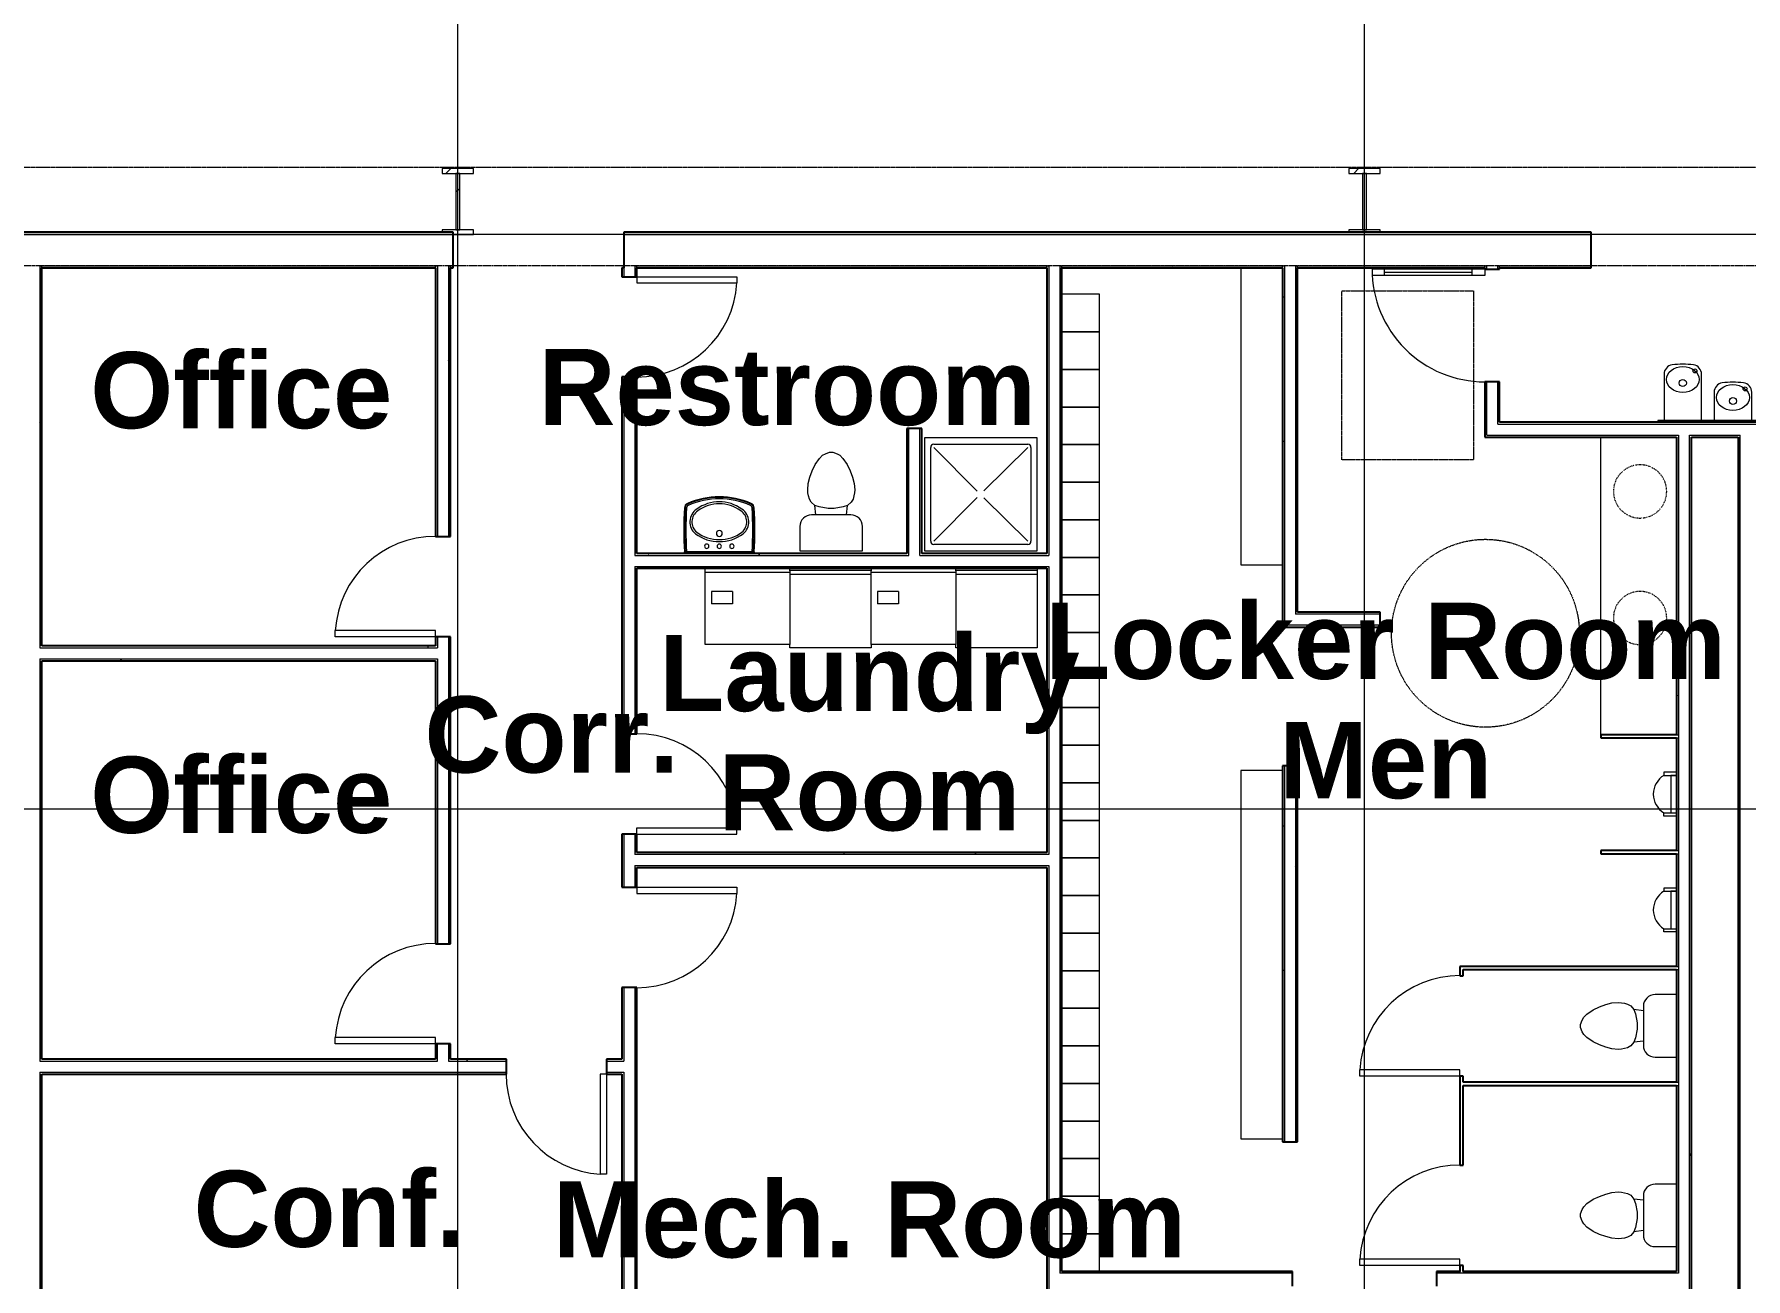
# Model space of a CAD drawing. Header units: inches. Extents: x 21341 to 27231, y -23509 to -20035.
# Drawn here: x 24977 to 25524, y -22693 to -22296 of the extents above; entities that cross this region are included whole.
import ezdxf

# ---------------------------------------------------------------- set-up
doc = ezdxf.new("R2010")
doc.units = ezdxf.units.IN
doc.header["$MEASUREMENT"] = 0
for name, pattern in [('Dash 1_16_', [0.125, 0.0625, -0.0625]), ('Dash dot dot', [0.8125, 0.25, -0.1875, 0, -0.1875, 0, -0.1875]), ('Grid Line 1_2_', [0.875, 0.5, -0.125, 0.125, -0.125])]:
    doc.linetypes.add(name, pattern=pattern)
for name, color, linetype, lineweight in [('A-DOOR', 31, 'Continuous', 9), ('A-DOOR-GLAZ', 31, 'Continuous', 15), ('A-FLOR-CLRS', 90, 'Dash 1_16_', 9), ('A-WALL', 113, 'Continuous', 9), ('A-WALL-PATT', 111, 'Continuous', 25), ('I-FURN', 30, 'Continuous', 9), ('I-WALL', 2, 'Continuous', 9), ('L-SITE-WALL', 31, 'Continuous', 9), ('M-AREA-IDEN', 171, 'Continuous', 9), ('P-SANR-FIXT', 6, 'Continuous', 9), ('Q-CASE', 31, 'Continuous', 9), ('Q-SPCQ', 91, 'Continuous', 9), ('S-BEAM', 12, 'Continuous', 9), ('S-GRID', 1, 'Continuous', 9)]:
    doc.layers.add(name, color=color, linetype=linetype, lineweight=lineweight)
doc.styles.add('Arial_B_1', font='arialbd.ttf', dxfattribs={"height": 24.354149})
pattern_1 = [(0, (0, 0), (61.44, 15.36), [2.534, -43.546, 2.534, -43.546, -245.76]), (0, (0, 0), (61.44, 15.36), [-92.16, 2.534, -89.626, 2.534, -43.546, -107.52]), (0, (0, 0), (61.44, 15.36), [-230.4, 2.534, -28.186, 2.534, -74.266]), (120, (23.04, 7.68), (-44.02215, 45.528601), [2.534, -43.546, 2.534, -43.546, -245.76]), (120, (23.04, 7.68), (-44.02215, 45.528601), [-92.16, 2.534, -89.626, 2.534, -43.546, -107.52]), (120, (23.04, 7.68), (-44.02215, 45.528601), [-230.4, 2.534, -28.186, 2.534, -74.266]), (240, (30.72, 38.4), (-17.41785, -60.888601), [2.534, -43.546, 2.534, -43.546, -245.76]), (240, (30.72, 38.4), (-17.41785, -60.888601), [-92.16, 2.534, -89.626, 2.534, -43.546, -107.52]), (240, (30.72, 38.4), (-17.41785, -60.888601), [-230.4, 2.534, -28.186, 2.534, -74.266])]
pattern_2 = [(225, (25401.89, -22360.053), (19.00703, -19.00703), []), (225, (25401.89, -22388.853), (19.00703, -19.00703), [])]
pattern_3 = [(225, (25112.39, -22360.053), (19.00703, -19.00703), []), (225, (25112.39, -22388.853), (19.00703, -19.00703), [])]

# ---------------------------------------------------------------- blocks, each defined once
blk = doc.blocks.new('Single-Flush - 32_ x 84_-460923-First Floor Plan')
at = {"layer": 'A-DOOR', "lineweight": 13}
for p, q in [((14, -2.37), (14, -34.38)), ((16, -2.37), (14, -2.37)), ((16, -2.37), (16, -34.38)), ((16, -34.38), (14, -34.38))]:
    blk.add_line(p, q, dxfattribs=at)
at = {"layer": 'A-DOOR'}
blk.add_arc((16, -2.37), 32.07, 180, 266.4241, dxfattribs=at)
blk = doc.blocks.new('Single-Flush - 32_ x 84_-489871-First Floor Plan')
at = {"layer": 'A-DOOR', "lineweight": 13}
for p, q in [((14, 2.37), (14, 34.38)), ((16, 34.38), (14, 34.38)), ((16, 2.37), (16, 34.38)), ((16, 2.37), (14, 2.37))]:
    blk.add_line(p, q, dxfattribs=at)
at = {"layer": 'A-DOOR'}
blk.add_arc((16, 2.37), 32.07, 93.5759, 180, dxfattribs=at)
blk = doc.blocks.new('Toilet-Domestic-3D - Toilet-Domestic-3D-489637-First Floor Plan')
at = {"layer": 'P-SANR-FIXT'}
for p, q in [((-3.74, 10), (-2.74, 11)), ((-2.74, 11), (-1.87, 11.5)), ((-1.87, 11.5), (-0.5, 12)), ((-0.5, 12), (0.5, 12)), ((0.5, 12), (1.87, 11.5)), ((1.87, 11.5), (2.74, 11)), ((2.74, 11), (3.74, 10)), ((-6.79, 4), (-6.06, 6)), ((-6.06, 6), (-5.13, 8)), ((-5.13, 8), (-3.74, 10)), ((3.74, 10), (5.13, 8)), ((5.13, 8), (6.06, 6)), ((6.06, 6), (6.79, 4)), ((-7.5, 0), (-7.33, 1.99)), ((-7.33, 1.99), (-6.79, 4)), ((6.79, 4), (7.33, 1.99)), ((7.33, 1.99), (7.5, 0)), ((-7.41, -1), (-7.5, 0)), ((-7.24, -2), (-7.41, -1)), ((-6.97, -3), (-7.24, -2)), ((-6.4, -4), (-6.97, -3)), ((-5.21, -5), (-6.4, -4)), ((-3.84, -5.5), (-5.21, -5)), ((-4.86, -8.02), (-5.21, -5)), ((5.21, -5), (3.84, -5.5)), ((4.86, -8.02), (5.21, -5)), ((6.4, -4), (5.21, -5)), ((6.97, -3), (6.4, -4)), ((7.24, -2), (6.97, -3)), ((7.41, -1), (7.24, -2)), ((7.5, 0), (7.41, -1)), ((6.25, -8.02), (-6.25, -8.02)), ((-1, -6), (-3.84, -5.5)), ((1, -6), (-1, -6)), ((3.84, -5.5), (1, -6)), ((-9.98, -11.75), (-9.98, -19.48)), ((9.98, -19.48), (9.98, -11.75)), ((-9.98, -19.48), (9.98, -19.48))]:
    blk.add_line(p, q, dxfattribs=at)
for centre, start, end in [((-6.25, -11.75), 90, 180), ((6.25, -11.75), 0, 90)]:
    blk.add_arc(centre, 3.73, start, end, dxfattribs=at)
blk = doc.blocks.new('Sink-Bathroom-Kohler-Pinoir-2035-8 - Vitreous_China-0-White-670431-First Floor Plan')
at = {"layer": 'P-SANR-FIXT'}
for p, q in [((25184.77, -22461.43), (25184.77, -22460.93)), ((25185.03, -22460.92), (25185.03, -22461.43)), ((25185.44, -22461.43), (25185.44, -22460.91)), ((25195.89, -22460.91), (25185.44, -22460.91)), ((25185.44, -22461.1), (25195.89, -22461.08)), ((25206.34, -22460.91), (25195.89, -22460.91)), ((25195.89, -22461.08), (25206.34, -22461.1)), ((25206.34, -22460.91), (25206.34, -22461.43)), ((25206.75, -22461.43), (25206.75, -22460.92)), ((25207.01, -22460.93), (25207.01, -22461.43))]:
    blk.add_line(p, q, dxfattribs=at)
for centre, radius, start, end in [((25195.89, -22468.73), 25.41, 66.3302, 113.6742), ((25195.89, -22468.73), 25.15, 66.3302, 113.6726), ((25195.89, -22468.73), 24.74, 66.3302, 113.6698), ((25291.12, -22453.9), 106.58, 176.2183, 183.7835), ((25186.32, -22446.87), 1.54, 113.9605, 180.0345), ((25291.12, -22453.9), 106.33, 176.2135, 183.7881), ((25186.32, -22446.87), 1.29, 113.9877, 180.3965), ((25291.12, -22453.9), 105.91, 176.2045, 183.7955), ((25186.32, -22446.87), 0.875, 114.0553, 181.2927), ((25191.38, -22451.38), 4.9, 123.5514, 230.6366), ((25191.38, -22451.38), 4.26, 123.3558, 230.4225), ((25195.89, -22457.14), 12.2, 53.7683, 126.2317), ((25195.89, -22457.14), 11.57, 53.6931, 126.3069), ((25200.4, -22451.38), 4.26, 309.5775, 56.6442), ((25200.4, -22451.38), 4.9, 309.3634, 56.4486), ((25205.48, -22446.86), 0.862, 358.0783, 66.3302), ((25205.48, -22446.86), 1.28, 359.0965, 66.3302), ((25205.48, -22446.86), 1.53, 359.5057, 66.3302), ((25100.66, -22453.9), 105.91, 356.2045, 3.7955), ((25100.66, -22453.9), 106.33, 356.2119, 3.7854), ((25100.66, -22453.9), 106.58, 356.2165, 3.78), ((25195.89, -22444.85), 12.82, 233.5725, 306.4275), ((25195.89, -22444.85), 12.18, 233.6508, 306.3492), ((25195.89, -22455.05), 0.934, 0, 180), ((25195.89, -22455.05), 0.934, 180, 0), ((25191.89, -22459.11), 0.692, 0, 180), ((25191.89, -22459.11), 0.692, 180, 0), ((25195.89, -22459.12), 0.69, 0, 180), ((25195.89, -22459.12), 0.69, 180, 0), ((25199.89, -22459.12), 0.69, 0, 180), ((25199.89, -22459.12), 0.69, 180, 0)]:
    blk.add_arc(centre, radius, start, end, dxfattribs=at)
blk = doc.blocks.new('Shower Base-3D - 36_ x 36_-670432-First Floor Plan')
at = {"layer": 'P-SANR-FIXT'}
for p, q in [((18, 18), (-18, 18)), ((-18, 18), (-18, -18)), ((18, -18), (18, 18)), ((-16, -15), (-16, 15)), ((-15, 16), (15, 16)), ((-1.12, 1), (-15, 15)), ((0.97, 1.14), (15, 15)), ((16, 15), (16, -15)), ((-1.13, -0.98), (-15, -15)), ((1.01, -1.11), (15, -15)), ((15, -16), (-15, -16)), ((-18, -18), (18, -18))]:
    blk.add_line(p, q, dxfattribs=at)
for centre, start, end in [((-15, 15), 90, 180), ((15, 15), 360, 90), ((-15, -15), 180, 270), ((15, -15), 270, 0)]:
    blk.add_arc(centre, 1, start, end, dxfattribs=at)
blk = doc.blocks.new('Washing Machine - 26_x26_ - Private-670433-First Floor Plan')
at = {"layer": 'P-SANR-FIXT'}
for p, q in [((0.63, 13), (1.31, 13)), ((1.31, 13), (2.59, 13)), ((1.31, 13), (1.31, -13)), ((2.59, 13), (26, 13)), ((2.59, 13), (2.59, -13)), ((26, 13), (26, -13)), ((1.31, -13), (0.63, -13)), ((1.41, -13), (1.31, -13)), ((26, -13), (25, -13))]:
    blk.add_line(p, q, dxfattribs=at)
blk = doc.blocks.new('Dryer - 27_ x 25_ x 35_-670434-First Floor Plan')
at = {"layer": 'Q-SPCQ'}
for p, q in [((1.42, 0.11), (28.42, 0.11)), ((1.42, -23.48), (1.42, 0.11)), ((28.42, 0.11), (28.42, -23.48)), ((19.67, -12.89), (26.42, -12.89)), ((19.67, -16.89), (19.67, -12.89)), ((26.42, -16.89), (26.42, -12.89)), ((19.67, -16.89), (26.42, -16.89)), ((1.42, -22.89), (28.42, -22.89))]:
    blk.add_line(p, q, dxfattribs=at)
blk = doc.blocks.new('Washing Machine - 26_x26_ - Private-V9-First Floor Plan')
at = {"layer": 'P-SANR-FIXT'}
for p, q in [((0.63, 13), (1.31, 13)), ((1.31, 13), (1.41, 13)), ((1.31, 13), (1.31, -13)), ((2.59, 13), (2.59, -13)), ((25, 13), (26, 13)), ((26, 13), (26, -13)), ((1.31, -13), (0.63, -13)), ((1.41, -13), (1.31, -13)), ((26, -13), (25, -13))]:
    blk.add_line(p, q, dxfattribs=at)
blk = doc.blocks.new('Dryer - 27_ x 25_ x 35_-V10-First Floor Plan')
at = {"layer": 'Q-SPCQ'}
for p, q in [((1.42, 0.11), (28.42, 0.11)), ((1.42, -23.48), (1.42, 0.11)), ((28.42, 0.11), (28.42, -24.26)), ((19.67, -12.89), (26.42, -12.89)), ((19.67, -16.89), (19.67, -12.89)), ((26.42, -16.89), (26.42, -12.89)), ((19.67, -16.89), (26.42, -16.89)), ((1.42, -22.89), (28.42, -22.89))]:
    blk.add_line(p, q, dxfattribs=at)
blk = doc.blocks.new('columns and girder2 - one-V32-First Floor Plan')
at = {"layer": 'S-BEAM'}
h = blk.add_hatch(dxfattribs=at)
h.set_pattern_fill('FP_22', color=256, style=0, pattern_type=2)
h.set_pattern_definition(pattern_2)
h.paths.add_polyline_path([(5, -1.25), (-5, -1.25), (-5, -2), (5, -2)], flags=0)
h.paths.add_polyline_path([(-5, -20), (-5, -21.5), (5, -21.5), (5, -20)], flags=0)
h.paths.add_polyline_path([(-5, -1204.75), (-5, -1206.25), (5, -1206.25), (5, -1204.75)], flags=0)
h.paths.add_polyline_path([(5, -1224.25), (-5, -1224.25), (-5, -1225), (5, -1225)], flags=0)
h = blk.add_hatch(dxfattribs=at)
h.set_pattern_fill('FP_22', color=256, style=0, pattern_type=2)
h.set_pattern_definition(pattern_2)
h.paths.add_polyline_path([(-0.63, -2), (-0.63, -20), (0.62, -20), (0.62, -2)], flags=0)
h.paths.add_polyline_path([(0.62, -1206.25), (-0.63, -1206.25), (-0.63, -1224.25), (0.62, -1224.25)], flags=0)
at = {"layer": 'S-BEAM', "lineweight": 15}
for p, q in [((-5, -1.25), (-5, -2)), ((-5, -2), (5, -2)), ((0.62, -2), (-0.63, -2)), ((-0.63, -2), (-0.63, -20)), ((0.62, -20), (0.62, -2)), ((5, -2), (5, -1.25)), ((5, -20), (-5, -20)), ((-5, -20), (-5, -21.5)), ((-5, -21.5), (5, -21.5)), ((-0.63, -20), (0.62, -20)), ((5, -21.5), (5, -20))]:
    blk.add_line(p, q, dxfattribs=at)
blk = doc.blocks.new('columns and girder2 - one-V33-First Floor Plan')
at = {"layer": 'S-BEAM'}
h = blk.add_hatch(dxfattribs=at)
h.set_pattern_fill('FP_23', color=256, style=0, pattern_type=2)
h.set_pattern_definition(pattern_3)
h.paths.add_polyline_path([(1.5, -0.5), (-5, -0.5), (-5, -2), (5, -2), (5, -1.25), (1.5, -1.25), (1.5, -1.02)], flags=0)
h.paths.add_polyline_path([(5, -20), (-5, -20), (-5, -21.5), (5, -21.5)], flags=0)
h.paths.add_polyline_path([(-5, -1204.75), (-5, -1206.25), (5, -1206.25), (5, -1204.75)], flags=0)
h.paths.add_polyline_path([(5, -1224.25), (-5, -1224.25), (-5, -1225), (5, -1225)], flags=0)
h = blk.add_hatch(dxfattribs=at)
h.set_pattern_fill('FP_23', color=256, style=0, pattern_type=2)
h.set_pattern_definition(pattern_3)
h.paths.add_polyline_path([(0.62, -2), (-0.63, -2), (-0.63, -20), (0.62, -20)], flags=0)
h.paths.add_polyline_path([(-0.63, -1206.25), (-0.63, -1224.25), (0.62, -1224.25), (0.62, -1206.25)], flags=0)
at = {"layer": 'S-BEAM', "lineweight": 15}
for p, q in [((1.5, -0.5), (-5, -0.5)), ((-5, -0.5), (-5, -2)), ((-5, -2), (5, -2)), ((0.62, -2), (-0.63, -2)), ((-0.63, -2), (-0.63, -20)), ((0.62, -20), (0.62, -2)), ((5, -2), (5, -1.23)), ((5, -20), (-5, -20)), ((-5, -20), (-5, -21.5)), ((-5, -21.5), (5, -21.5)), ((-0.63, -20), (0.62, -20)), ((5, -21.5), (5, -20))]:
    blk.add_line(p, q, dxfattribs=at)
blk = doc.blocks.new('Furniture 7 - Furniture 1-1033093-First Floor Plan')
at = {"layer": 'I-FURN'}
for p, q in [((25345.99, -22499.47), (25345.99, -22617.08)), ((25359.36, -22499.47), (25345.99, -22499.47)), ((25345.99, -22617.08), (25359.36, -22617.08))]:
    blk.add_line(p, q, dxfattribs=at)
blk = doc.blocks.new('Toilet-Domestic-3D - Toilet-Domestic-3D-V44-First Floor Plan')
at = {"layer": 'P-SANR-FIXT'}
for p, q in [((-3.74, 10), (-2.74, 11)), ((-2.74, 11), (-1.87, 11.5)), ((-1.87, 11.5), (-0.5, 12)), ((-0.5, 12), (0.5, 12)), ((0.5, 12), (1.87, 11.5)), ((1.87, 11.5), (2.74, 11)), ((2.74, 11), (3.74, 10)), ((-6.79, 4), (-6.06, 6)), ((-6.06, 6), (-5.13, 8)), ((-5.13, 8), (-3.74, 10)), ((3.74, 10), (5.13, 8)), ((5.13, 8), (6.06, 6)), ((6.06, 6), (6.79, 4)), ((-7.5, 0), (-7.33, 1.99)), ((-7.33, 1.99), (-6.79, 4)), ((6.79, 4), (7.33, 1.99)), ((7.33, 1.99), (7.5, 0)), ((-7.41, -1), (-7.5, 0)), ((-7.24, -2), (-7.41, -1)), ((-6.97, -3), (-7.24, -2)), ((-6.4, -4), (-6.97, -3)), ((-5.21, -5), (-6.4, -4)), ((-3.84, -5.5), (-5.21, -5)), ((-4.86, -8.02), (-5.21, -5)), ((5.21, -5), (3.84, -5.5)), ((4.86, -8.02), (5.21, -5)), ((6.4, -4), (5.21, -5)), ((6.97, -3), (6.4, -4)), ((7.24, -2), (6.97, -3)), ((7.41, -1), (7.24, -2)), ((7.5, 0), (7.41, -1)), ((6.25, -8.02), (-6.25, -8.02)), ((-1, -6), (-3.84, -5.5)), ((1, -6), (-1, -6)), ((3.84, -5.5), (1, -6)), ((-9.98, -11.75), (-9.98, -18.6)), ((9.98, -18.6), (9.98, -11.75))]:
    blk.add_line(p, q, dxfattribs=at)
for centre, start, end in [((-6.25, -11.75), 90, 180), ((6.25, -11.75), 0, 90)]:
    blk.add_arc(centre, 3.73, start, end, dxfattribs=at)
blk = doc.blocks.new('Single-Flush - 32_ x 84_-489638-First Floor Plan')
at = {"layer": 'A-DOOR', "lineweight": 13}
for p, q in [((14, -0.5), (14, -32.5)), ((16, -0.5), (14, -0.5)), ((16, -0.5), (16, -32.5)), ((16, -32.5), (14, -32.5))]:
    blk.add_line(p, q, dxfattribs=at)
at = {"layer": 'A-DOOR'}
blk.add_arc((16, -0.5), 32.07, 180, 266.4241, dxfattribs=at)
blk = doc.blocks.new('Furniture 8 - Furniture 1-1033119-First Floor Plan')
at = {"layer": 'I-FURN'}
for p, q in [((25345.99, -22496.18), (25345.99, -22591.05)), ((25345.99, -22591.05), (25359.36, -22591.05))]:
    blk.add_line(p, q, dxfattribs=at)
blk = doc.blocks.new('Vanity Counter Top w 2 Round Sink Holes - 72_-781962-First Floor Plan')
at = {"layer": 'Q-CASE', "lineweight": 13}
blk.add_line((-52.26, 25), (42.78, 25), dxfattribs=at)
at = {"layer": 'Q-CASE', "linetype": 'Dash dot dot'}
for centre, start, end in [((-15.01, 12.5), 360, 180), ((25.41, 12.5), 360, 180), ((-15.01, 12.5), 180, 0), ((25.41, 12.5), 180, 0)]:
    blk.add_arc(centre, 8.5, start, end, dxfattribs=at)
blk = doc.blocks.new('Urinal-Wall-3D - Urinal-Wall-3D-492330-First Floor Plan')
at = {"layer": 'P-SANR-FIXT'}
for p, q in [((-11.29, 2.38), (-11.29, 6.38)), ((-11.29, 6.38), (-10.29, 6.38)), ((-10.29, 6.38), (-10.29, 2.38)), ((2.73, 6.38), (1.71, 6.38)), ((1.71, 6.38), (1.71, 2.38)), ((2.73, 2.38), (2.73, 6.38)), ((1.71, 4.22), (-10.29, 4.22)), ((-10.29, 4.22), (-10.29, 2.38)), ((1.71, 2.38), (1.71, 4.22))]:
    blk.add_line(p, q, dxfattribs=at)
blk.add_arc((-4.29, 2.77), 7, 31.0027, 148.9973, dxfattribs=at)
blk = doc.blocks.new('Drinking_Fountain-Haws_Corporation-Wall_Mounted_1119 - 1119-477162-First Floor Plan')
at = {"layer": 'P-SANR-FIXT'}
for p, q in [((13.07, 19.5), (13.07, 4.7)), ((25.07, 4.7), (25.07, 19.5)), ((29.07, 13.75), (29.07, 4.7)), ((41.07, 4.7), (41.07, 13.75)), ((43.07, 4.7), (11.07, 4.7)), ((11.07, 4.7), (11.07, 4.2)), ((43.07, 4.2), (43.07, 4.7))]:
    blk.add_line(p, q, dxfattribs=at)
for centre, radius in [((19.07, 16.69), 1.13), ((22.94, 20.55), 0.625), ((35.07, 10.94), 1.13), ((38.94, 14.82), 0.625)]:
    blk.add_circle(centre, radius, dxfattribs=at)
for centre, radius, start, end in [((16.07, 19.5), 3, 97.5776, 180), ((19.07, -3.05), 25.75, 82.4224, 97.5776), ((22.07, 19.5), 3, 360, 82.4224), ((32.07, 13.75), 3, 97.5776, 180), ((35.07, -8.8), 25.75, 82.4224, 97.5776), ((38.07, 13.75), 3, 360, 82.4224)]:
    blk.add_arc(centre, radius, start, end, dxfattribs=at)
for centre, ratio in [((19.07, 17.82), 0.786373), ((35.07, 12.07), 0.786365)]:
    blk.add_ellipse(centre, major_axis=(-5.25, 0), ratio=ratio, dxfattribs=at)
blk = doc.blocks.new('Single-Glass 1 - 36_ x 84_-735755-First Floor Plan')
at = {"layer": 'A-DOOR', "lineweight": 13}
for p, q in [((16, 34.375), (16, 38.375)), ((18, 38.375), (16, 38.375)), ((18, 34.375), (18, 38.375)), ((16, 34.375), (18, 34.375)), ((16, 6.375), (18, 6.375)), ((16, 2.375), (16, 6.375)), ((18, 2.375), (18, 6.375)), ((18, 2.375), (16, 2.375))]:
    blk.add_line(p, q, dxfattribs=at)
at = {"layer": 'A-DOOR'}
for p, q in [((16, 6.375), (16, 34.375)), ((18, 6.375), (18, 34.375))]:
    blk.add_line(p, q, dxfattribs=at)
blk.add_arc((18, 2.375), 36, 90, 180, dxfattribs=at)
at = {"layer": 'A-DOOR-GLAZ'}
blk.add_line((17, 34.375), (17, 6.375), dxfattribs=at)
blk = doc.blocks.new('Locker-Double Stacked - 12_ x 12_-489636-First Floor Plan')
at = {"layer": 'I-FURN'}
for p, q in [((6, 6), (-6, 6)), ((-6, 6), (-6, -6)), ((6, -6), (6, 6)), ((-6, -6), (6, -6))]:
    blk.add_line(p, q, dxfattribs=at)

msp = doc.modelspace()

# ---------------------------------------------------------------- hatches: boundary and pattern name
at = {"layer": 'A-WALL-PATT', "lineweight": 9}
h = msp.add_hatch(dxfattribs=at)
h.set_pattern_fill('FP_13', color=256, style=0, pattern_type=2)
h.set_pattern_definition(pattern_1)
h.paths.add_polyline_path([(25739.51523, -22370.17781), (25739.51523, -22369.55281), (25736.51523, -22369.55281), (25736.51523, -22370.17781)], flags=0)
h.paths.add_polyline_path([(25731.76523, -22370.17781), (25731.76523, -22369.55281), (25659.01523, -22369.55281), (25659.01523, -22370.17781), (25672.68621, -22370.17781)], flags=0)
h.paths.add_polyline_path([(25654.26523, -22370.17781), (25654.26523, -22369.55281), (25582.26523, -22369.55281), (25582.26523, -22370.17781), (25603.56771, -22370.17781)], flags=0)
h.paths.add_polyline_path([(25570.76523, -22370.17781), (25577.51523, -22370.17781), (25577.51523, -22369.55281), (25570.76523, -22369.55281)], flags=0)
h.paths.add_polyline_path([(25474.26523, -22370.17781), (25474.26523, -22369.55281), (25445.05161, -22369.55281), (25445.05161, -22370.17781)], flags=0)
h.paths.add_polyline_path([(25440.30161, -22370.17781), (25440.30161, -22369.55281), (25380.51523, -22369.55281), (25380.51523, -22370.17781), (25396.21221, -22370.17781)], flags=0)
h.paths.add_polyline_path([(25375.76523, -22370.17781), (25375.76523, -22369.55281), (25305.26523, -22369.55281), (25305.26523, -22370.17781)], flags=0)
h.paths.add_polyline_path([(25300.51523, -22370.17781), (25300.51523, -22369.55281), (25169.51523, -22369.55281), (25169.51523, -22370.17781), (25257.97521, -22370.17781)], flags=0)
h.paths.add_polyline_path([(25110.01523, -22370.17781), (25110.89023, -22370.17781), (25110.89023, -22369.55281), (25110.01523, -22369.55281)], flags=0)
h.paths.add_polyline_path([(25105.26523, -22370.17781), (25105.26523, -22369.55281), (24979.51523, -22369.55281), (24979.51523, -22370.17781), (24981.50121, -22370.17781)], flags=0)
h.paths.add_polyline_path([(24974.76523, -22370.17781), (24974.76523, -22369.55281), (24937.89023, -22369.55281), (24937.89023, -22370.17781)], flags=0)
h.paths.add_polyline_path([(24865.89023, -22370.17781), (24865.89023, -22369.55281), (24631.51523, -22369.55281), (24631.51523, -22370.17781), (24705.02721, -22370.17781)], flags=0)
h = msp.add_hatch(dxfattribs=at)
h.set_pattern_fill('FP_13', color=256, style=0, pattern_type=2)
h.set_pattern_definition(pattern_1)
h.paths.add_polyline_path([(24979.51523, -22787.30281), (24979.51523, -22627.05281), (24978.89023, -22627.05281), (24978.89023, -22787.30281)], flags=0)
h.paths.add_polyline_path([(24979.51523, -22623.55281), (24979.51523, -22495.05281), (24978.89023, -22495.05281), (24978.89023, -22623.55281)], flags=0)
h.paths.add_polyline_path([(24979.51523, -22491.55281), (24979.51523, -22369.55281), (24978.89023, -22369.55281), (24978.89023, -22491.55281)], flags=0)
h = msp.add_hatch(dxfattribs=at)
h.set_pattern_fill('FP_13', color=256, style=0, pattern_type=2)
h.set_pattern_definition(pattern_1)
h.paths.add_polyline_path([(25110.01523, -22622.92781), (25110.01523, -22618.05281), (25109.39023, -22618.05281), (25109.39023, -22622.92781)], flags=0)
h.paths.add_polyline_path([(25110.01523, -22586.05281), (25110.01523, -22488.05281), (25109.39023, -22488.05281), (25109.39023, -22586.05281)], flags=0)
h.paths.add_polyline_path([(25109.39023, -22456.05281), (25110.01523, -22456.05281), (25110.01523, -22369.55281), (25109.39023, -22369.55281), (25109.39023, -22414.25638)], flags=0)
h = msp.add_hatch(dxfattribs=at)
h.set_pattern_fill('FP_13', color=256, style=0, pattern_type=2)
h.set_pattern_definition(pattern_1)
h.paths.add_polyline_path([(25164.76523, -22787.30281), (25165.39023, -22787.30281), (25165.39023, -22627.05281), (25164.76523, -22627.05281), (25164.76523, -22786.67781)], flags=0)
h.paths.add_polyline_path([(25164.76523, -22623.55281), (25165.39023, -22623.55281), (25165.39023, -22600.05281), (25164.76523, -22600.05281), (25164.76523, -22622.92781)], flags=0)
h.paths.add_polyline_path([(25164.76523, -22568.05281), (25165.39023, -22568.05281), (25165.39023, -22551.05281), (25164.76523, -22551.05281)], flags=0)
h.paths.add_polyline_path([(25164.76523, -22519.05281), (25165.39023, -22519.05281), (25165.39023, -22405.05281), (25164.76523, -22405.05281), (25164.76523, -22491.72388)], flags=0)
h.paths.add_polyline_path([(25165.39023, -22373.05281), (25165.39023, -22370.17781), (25164.76523, -22370.17781), (25164.76523, -22373.05281)], flags=0)
h = msp.add_hatch(dxfattribs=at)
h.set_pattern_fill('FP_13', color=256, style=0, pattern_type=2)
h.set_pattern_definition(pattern_1)
h.paths.add_polyline_path([(25169.51523, -22787.30281), (25169.51523, -22600.05281), (25168.89023, -22600.05281), (25168.89023, -22787.30281)], flags=0)
h.paths.add_polyline_path([(25168.89023, -22568.05281), (25169.51523, -22568.05281), (25169.51523, -22561.05281), (25168.89023, -22561.05281)], flags=0)
h.paths.add_polyline_path([(25168.89023, -22557.55281), (25169.51523, -22557.55281), (25169.51523, -22551.05281), (25168.89023, -22551.05281)], flags=0)
h.paths.add_polyline_path([(25168.89023, -22519.05281), (25169.51523, -22519.05281), (25169.51523, -22465.55281), (25168.89023, -22465.55281), (25168.89023, -22491.72388)], flags=0)
h.paths.add_polyline_path([(25169.51523, -22462.05281), (25169.51523, -22405.05281), (25168.89023, -22405.05281), (25168.89023, -22462.05281)], flags=0)
h.paths.add_polyline_path([(25169.51523, -22373.05281), (25169.51523, -22369.55281), (25168.89023, -22369.55281), (25168.89023, -22373.05281)], flags=0)
h = msp.add_hatch(dxfattribs=at)
h.set_pattern_fill('FP_13', color=256, style=0, pattern_type=2)
h.set_pattern_definition(pattern_1)
h.paths.add_polyline_path([(25300.51523, -22787.30281), (25301.14023, -22787.30281), (25301.14023, -22561.05281), (25300.51523, -22561.05281), (25300.51523, -22786.67781)], flags=0)
h.paths.add_polyline_path([(25301.14023, -22557.55281), (25301.14023, -22465.55281), (25300.51523, -22465.55281), (25300.51523, -22557.55281)], flags=0)
h.paths.add_polyline_path([(25301.14023, -22462.05281), (25301.14023, -22369.55281), (25300.51523, -22369.55281), (25300.51523, -22462.05281)], flags=0)
h = msp.add_hatch(dxfattribs=at)
h.set_pattern_fill('FP_13', color=256, style=0, pattern_type=2)
h.set_pattern_definition(pattern_1)
h.paths.add_polyline_path([(25304.64023, -22787.30281), (25305.26523, -22787.30281), (25305.26523, -22694.80281), (25304.64023, -22694.80281), (25304.64023, -22786.67781)], flags=0)
h.paths.add_polyline_path([(25305.26523, -22691.30281), (25305.26523, -22369.55281), (25304.64023, -22369.55281), (25304.64023, -22691.30281)], flags=0)
h = msp.add_hatch(dxfattribs=at)
h.set_pattern_fill('FP_13', color=256, style=0, pattern_type=2)
h.set_pattern_definition(pattern_1)
h.paths.add_polyline_path([(25376.39023, -22484.92781), (25376.39023, -22369.55281), (25375.76523, -22369.55281), (25375.76523, -22484.92781)], flags=0)
h = msp.add_hatch(dxfattribs=at)
h.set_pattern_fill('FP_13', color=256, style=0, pattern_type=2)
h.set_pattern_definition(pattern_1)
h.paths.add_polyline_path([(25502.14023, -22796.01541), (25502.14023, -22694.80281), (25501.51523, -22694.80281), (25501.51523, -22796.01541)], flags=0)
h.paths.add_polyline_path([(25502.14023, -22691.30281), (25502.14023, -22631.30281), (25501.51523, -22631.30281), (25501.51523, -22691.30281)], flags=0)
h.paths.add_polyline_path([(25502.14023, -22630.30281), (25502.14023, -22594.30281), (25501.51523, -22594.30281), (25501.51523, -22630.30281)], flags=0)
h.paths.add_polyline_path([(25501.51523, -22593.30281), (25502.14023, -22593.30281), (25502.14023, -22557.30281), (25501.51523, -22557.30281), (25501.51523, -22588.55825)], flags=0)
h.paths.add_polyline_path([(25501.51523, -22556.30281), (25502.14023, -22556.30281), (25502.14023, -22520.30281), (25501.51523, -22520.30281), (25501.51523, -22549.8245)], flags=0)
h.paths.add_polyline_path([(25501.51523, -22519.30281), (25502.14023, -22519.30281), (25502.14023, -22424.25594), (25501.51523, -22424.25594), (25501.51523, -22491.72388)], flags=0)
h = msp.add_hatch(dxfattribs=at)
h.set_pattern_fill('FP_13', color=256, style=0, pattern_type=2)
h.set_pattern_definition(pattern_1)
h.paths.add_polyline_path([(25506.26523, -22796.01541), (25506.26523, -22424.25594), (25505.64023, -22424.25594), (25505.64023, -22796.01541)], flags=0)
h = msp.add_hatch(dxfattribs=at)
h.set_pattern_fill('FP_13', color=256, style=0, pattern_type=2)
h.set_pattern_definition(pattern_1)
h.paths.add_polyline_path([(25521.26523, -22796.01541), (25521.89023, -22796.01541), (25521.89023, -22424.25594), (25521.26523, -22424.25594), (25521.26523, -22724.12638)], flags=0)
h = msp.add_hatch(dxfattribs=at)
h.set_pattern_fill('FP_13', color=256, style=0, pattern_type=2)
h.set_pattern_definition(pattern_1)
h.paths.add_polyline_path([(25300.51523, -22462.05281), (25300.51523, -22461.42781), (25259.89023, -22461.42781), (25259.89023, -22462.05281)], flags=0)
h.paths.add_polyline_path([(25256.39023, -22462.05281), (25256.39023, -22461.42781), (25169.51523, -22461.42781), (25169.51523, -22462.05281), (25188.85671, -22462.05281)], flags=0)
h = msp.add_hatch(dxfattribs=at)
h.set_pattern_fill('FP_13', color=256, style=0, pattern_type=2)
h.set_pattern_definition(pattern_1)
h.paths.add_polyline_path([(25169.51523, -22466.17781), (25300.51523, -22466.17781), (25300.51523, -22465.55281), (25169.51523, -22465.55281)], flags=0)
h = msp.add_hatch(dxfattribs=at)
h.set_pattern_fill('FP_13', color=256, style=0, pattern_type=2)
h.set_pattern_definition(pattern_1)
h.paths.add_polyline_path([(24979.51523, -22491.55281), (25105.26523, -22491.55281), (25105.26523, -22490.92781), (24979.51523, -22490.92781)], flags=0)
h = msp.add_hatch(dxfattribs=at)
h.set_pattern_fill('FP_13', color=256, style=0, pattern_type=2)
h.set_pattern_definition(pattern_1)
h.paths.add_polyline_path([(24979.51523, -22495.67781), (25105.26523, -22495.67781), (25105.26523, -22495.05281), (24979.51523, -22495.05281)], flags=0)
h = msp.add_hatch(dxfattribs=at)
h.set_pattern_fill('FP_13', color=256, style=0, pattern_type=2)
h.set_pattern_definition(pattern_1)
h.paths.add_polyline_path([(25376.39023, -22649.30281), (25376.39023, -22529.30281), (25375.76523, -22529.30281), (25375.76523, -22649.30281)], flags=0)
h = msp.add_hatch(dxfattribs=at)
h.set_pattern_fill('FP_13', color=256, style=0, pattern_type=2)
h.set_pattern_definition(pattern_1)
h.paths.add_polyline_path([(25380.51523, -22649.30281), (25380.51523, -22529.30281), (25379.89023, -22529.30281), (25379.89023, -22649.30281)], flags=0)
h = msp.add_hatch(dxfattribs=at)
h.set_pattern_fill('FP_13', color=256, style=0, pattern_type=2)
h.set_pattern_definition(pattern_1)
h.paths.add_polyline_path([(25169.51523, -22557.55281), (25300.51523, -22557.55281), (25300.51523, -22556.92781), (25169.51523, -22556.92781)], flags=0)
h = msp.add_hatch(dxfattribs=at)
h.set_pattern_fill('FP_13', color=256, style=0, pattern_type=2)
h.set_pattern_definition(pattern_1)
h.paths.add_polyline_path([(25105.89023, -22623.55281), (25105.89023, -22622.92781), (24979.51523, -22622.92781), (24979.51523, -22623.55281), (24981.50121, -22623.55281)], flags=0)
h.paths.add_polyline_path([(25109.39023, -22623.55281), (25127.89023, -22623.55281), (25127.89023, -22622.92781), (25109.39023, -22622.92781)], flags=0)
h.paths.add_polyline_path([(25159.89023, -22623.55281), (25164.76523, -22623.55281), (25164.76523, -22622.92781), (25159.89023, -22622.92781)], flags=0)
h = msp.add_hatch(dxfattribs=at)
h.set_pattern_fill('FP_13', color=256, style=0, pattern_type=2)
h.set_pattern_definition(pattern_1)
h.paths.add_polyline_path([(25378.89023, -22691.30281), (25378.89023, -22690.67781), (25305.26523, -22690.67781), (25305.26523, -22691.30281)], flags=0)
h = msp.add_hatch(dxfattribs=at)
h.set_pattern_fill('FP_13', color=256, style=0, pattern_type=2)
h.set_pattern_definition(pattern_1)
h.paths.add_polyline_path([(25432.39023, -22691.30281), (25432.39023, -22690.67781), (25424.89023, -22690.67781), (25424.89023, -22691.30281)], flags=0)
h.paths.add_polyline_path([(25465.33071, -22691.30281), (25501.51523, -22691.30281), (25501.51523, -22690.67781), (25433.39023, -22690.67781), (25433.39023, -22691.30281)], flags=0)

# ---------------------------------------------------------------- linework, layer by layer
at = {"layer": 'A-FLOR-CLRS'}
for p, q in [((24603.39023, -22338.05281), (25975.39023, -22338.05281)), ((25394.67459, -22377.52472), (25436.67459, -22377.52472)), ((25394.67459, -22431.52472), (25394.67459, -22377.52472)), ((25436.67459, -22377.52472), (25436.67459, -22431.52472)), ((25436.67459, -22431.52472), (25394.67459, -22431.52472))]:
    msp.add_line(p, q, dxfattribs=at)
msp.add_circle((25440.51489, -22486.92036), 30, dxfattribs=at)
at = {"layer": 'A-WALL'}
for p, q in [((24937.89023, -22359.55281), (25110.89023, -22359.55281)), ((25165.39023, -22359.55281), (25474.26523, -22359.55281)), ((24978.89023, -22369.55281), (24978.89023, -22491.55281)), ((24978.89023, -22369.55281), (25105.89023, -22369.55281)), ((24979.51523, -22370.17781), (24979.51523, -22369.55281)), ((25105.26523, -22370.17781), (25105.26523, -22369.55281)), ((25105.89023, -22369.55281), (25105.89023, -22456.05281)), ((25109.39023, -22369.55281), (25109.39023, -22456.05281)), ((25109.39023, -22369.55281), (25110.89023, -22369.55281)), ((25110.01523, -22370.17781), (25110.01523, -22369.55281)), ((25165.39023, -22370.17781), (25165.39023, -22373.05281)), ((25168.89023, -22369.55281), (25168.89023, -22373.05281)), ((25168.89023, -22369.55281), (25301.14023, -22369.55281)), ((25169.51523, -22370.17781), (25169.51523, -22369.55281)), ((25300.51523, -22370.17781), (25300.51523, -22369.55281)), ((25301.14023, -22369.55281), (25301.14023, -22462.05281)), ((25304.64023, -22369.55281), (25305.26523, -22369.55281)), ((25304.64023, -22369.55281), (25304.64023, -22691.30281)), ((25305.26523, -22369.55281), (25376.39023, -22369.55281)), ((25305.26523, -22370.17781), (25305.26523, -22369.55281)), ((25375.76523, -22370.17781), (25375.76523, -22369.55281)), ((25376.39023, -22369.55281), (25376.39023, -22484.30281)), ((25379.89023, -22369.55281), (25440.92661, -22369.55281)), ((25379.89023, -22369.55281), (25379.89023, -22480.80281)), ((25380.51523, -22370.17781), (25380.51523, -22369.55281)), ((25440.30161, -22370.17781), (25440.30161, -22369.55281)), ((25440.92661, -22370.63094), (25440.92661, -22369.55281)), ((25444.42661, -22369.55281), (25474.26523, -22369.55281)), ((25444.42661, -22370.63094), (25444.42661, -22369.55281)), ((25445.05161, -22370.17781), (25445.05161, -22369.55281)), ((25165.39023, -22405.05281), (25165.39023, -22519.05281)), ((25168.89023, -22405.05281), (25168.89023, -22462.05281)), ((25440.92661, -22423.63094), (25440.92661, -22406.63094)), ((25444.42661, -22420.13094), (25444.42661, -22406.63094)), ((25256.39023, -22462.05281), (25256.39023, -22421.55281)), ((25259.89023, -22462.05281), (25259.89023, -22421.55281)), ((25444.42661, -22420.13094), (25578.14023, -22420.13094)), ((25440.92661, -22423.63094), (25502.14023, -22423.63094)), ((25502.14023, -22423.63094), (25502.14023, -22691.30281)), ((25505.64023, -22796.01541), (25505.64023, -22423.63094)), ((25505.64023, -22423.63094), (25521.89023, -22423.63094)), ((25521.89023, -22796.01541), (25521.89023, -22423.63094)), ((25168.89023, -22462.05281), (25256.39023, -22462.05281)), ((25168.89023, -22465.55281), (25168.89023, -22519.05281)), ((25168.89023, -22465.55281), (25301.14023, -22465.55281)), ((25259.89023, -22462.05281), (25301.14023, -22462.05281)), ((25301.14023, -22465.55281), (25301.14023, -22557.55281)), ((25406.89023, -22480.80281), (25379.89023, -22480.80281)), ((25105.89023, -22488.05281), (25105.89023, -22491.55281)), ((25109.39023, -22488.05281), (25109.39023, -22586.05281)), ((25406.89023, -22484.30281), (25376.39023, -22484.30281)), ((24978.89023, -22491.55281), (25105.89023, -22491.55281)), ((24978.89023, -22495.05281), (24978.89023, -22623.55281)), ((24978.89023, -22495.05281), (25105.89023, -22495.05281)), ((25105.89023, -22495.05281), (25105.89023, -22586.05281)), ((25501.51523, -22519.30281), (25502.14023, -22519.30281)), ((25501.51523, -22520.30281), (25502.14023, -22520.30281)), ((25376.39023, -22529.30281), (25376.39023, -22649.30281)), ((25379.89023, -22529.30281), (25379.89023, -22649.30281)), ((25165.39023, -22551.05281), (25165.39023, -22568.05281)), ((25168.89023, -22551.05281), (25168.89023, -22557.55281)), ((25301.14023, -22557.55281), (25168.89023, -22557.55281)), ((25501.51523, -22556.30281), (25502.14023, -22556.30281)), ((25501.51523, -22557.30281), (25502.14023, -22557.30281)), ((25168.89023, -22561.05281), (25168.89023, -22568.05281)), ((25168.89023, -22561.05281), (25301.14023, -22561.05281)), ((25301.14023, -22561.05281), (25301.14023, -22787.30281)), ((25501.51523, -22593.30281), (25502.14023, -22593.30281)), ((25501.51523, -22594.30281), (25502.14023, -22594.30281)), ((25165.39023, -22600.05281), (25165.39023, -22623.55281)), ((25168.89023, -22600.05281), (25168.89023, -22787.30281)), ((25105.89023, -22623.55281), (25105.89023, -22618.05281)), ((25109.39023, -22618.05281), (25109.39023, -22623.55281)), ((24978.89023, -22623.55281), (25105.89023, -22623.55281)), ((25109.39023, -22623.55281), (25127.89023, -22623.55281)), ((25159.89023, -22623.55281), (25165.39023, -22623.55281)), ((24978.89023, -22627.05281), (24978.89023, -22787.30281)), ((24978.89023, -22627.05281), (25127.89023, -22627.05281)), ((25159.89023, -22627.05281), (25165.39023, -22627.05281)), ((25165.39023, -22627.05281), (25165.39023, -22787.30281)), ((25501.51523, -22630.30281), (25502.14023, -22630.30281)), ((25501.51523, -22631.30281), (25502.14023, -22631.30281)), ((25432.39023, -22690.67781), (25432.39023, -22691.30281)), ((25433.39023, -22690.67781), (25433.39023, -22691.30281)), ((25378.89023, -22691.30281), (25304.64023, -22691.30281)), ((25502.14023, -22691.30281), (25424.89023, -22691.30281))]:
    msp.add_line(p, q, dxfattribs=at)
at = {"layer": 'I-WALL', "lineweight": 25}
for p, q in [((24979.51523, -22490.92781), (24979.51523, -22370.17781)), ((25105.26523, -22370.17781), (25105.26523, -22456.05281)), ((25110.01523, -22456.05281), (25110.01523, -22370.17781)), ((25165.39023, -22370.17781), (25164.76523, -22370.17781)), ((25164.76523, -22370.17781), (25164.76523, -22373.05281)), ((25164.76523, -22373.05281), (25169.51523, -22373.05281)), ((25169.51523, -22373.05281), (25169.51523, -22370.17781)), ((25300.51523, -22370.17781), (25300.51523, -22461.42781)), ((25305.26523, -22690.67781), (25305.26523, -22370.17781)), ((25375.76523, -22370.17781), (25375.76523, -22484.92781)), ((25380.51523, -22480.17781), (25380.51523, -22370.17781)), ((25440.30161, -22370.17781), (25440.30161, -22370.63094)), ((25440.30161, -22370.63094), (25445.05161, -22370.63094)), ((25445.05161, -22370.63094), (25445.05161, -22370.17781)), ((25169.51523, -22405.05281), (25164.76523, -22405.05281)), ((25164.76523, -22405.05281), (25164.76523, -22519.05281)), ((25169.51523, -22461.42781), (25169.51523, -22405.05281)), ((25440.30161, -22406.63094), (25440.30161, -22424.25594)), ((25445.05161, -22406.63094), (25440.30161, -22406.63094)), ((25445.05161, -22419.50594), (25445.05161, -22406.63094)), ((25255.76523, -22421.55281), (25255.76523, -22461.42781)), ((25260.51523, -22421.55281), (25255.76523, -22421.55281)), ((25260.51523, -22461.42781), (25260.51523, -22421.55281)), ((25577.51523, -22419.50594), (25445.05161, -22419.50594)), ((25440.30161, -22424.25594), (25501.51523, -22424.25594)), ((25501.51523, -22424.25594), (25501.51523, -22519.30281)), ((25506.26523, -22796.01541), (25506.26523, -22424.25594)), ((25506.26523, -22424.25594), (25521.26523, -22424.25594)), ((25521.26523, -22424.25594), (25521.26523, -22796.01541)), ((25105.26523, -22456.05281), (25110.01523, -22456.05281)), ((25255.76523, -22461.42781), (25169.51523, -22461.42781)), ((25169.51523, -22519.05281), (25169.51523, -22466.17781)), ((25169.51523, -22466.17781), (25300.51523, -22466.17781)), ((25300.51523, -22461.42781), (25260.51523, -22461.42781)), ((25300.51523, -22466.17781), (25300.51523, -22556.92781)), ((25406.89023, -22480.17781), (25380.51523, -22480.17781)), ((25406.89023, -22484.92781), (25406.89023, -22480.17781)), ((25110.01523, -22488.05281), (25105.26523, -22488.05281)), ((25105.26523, -22488.05281), (25105.26523, -22490.92781)), ((25110.01523, -22586.05281), (25110.01523, -22488.05281)), ((25375.76523, -22484.92781), (25406.89023, -22484.92781)), ((25105.26523, -22490.92781), (24979.51523, -22490.92781)), ((24979.51523, -22622.92781), (24979.51523, -22495.67781)), ((24979.51523, -22495.67781), (25105.26523, -22495.67781)), ((25105.26523, -22495.67781), (25105.26523, -22586.05281)), ((25164.76523, -22519.05281), (25169.51523, -22519.05281)), ((25501.51523, -22519.30281), (25477.39023, -22519.30281)), ((25477.39023, -22519.30281), (25477.39023, -22520.30281)), ((25477.39023, -22520.30281), (25501.51523, -22520.30281)), ((25501.51523, -22520.30281), (25501.51523, -22556.30281)), ((25380.51523, -22529.30281), (25375.76523, -22529.30281)), ((25375.76523, -22529.30281), (25375.76523, -22649.30281)), ((25380.51523, -22649.30281), (25380.51523, -22529.30281)), ((25169.51523, -22551.05281), (25164.76523, -22551.05281)), ((25164.76523, -22551.05281), (25164.76523, -22568.05281)), ((25169.51523, -22556.92781), (25169.51523, -22551.05281)), ((25300.51523, -22556.92781), (25169.51523, -22556.92781)), ((25501.51523, -22556.30281), (25477.39023, -22556.30281)), ((25477.39023, -22556.30281), (25477.39023, -22557.30281)), ((25477.39023, -22557.30281), (25501.51523, -22557.30281)), ((25501.51523, -22557.30281), (25501.51523, -22593.30281)), ((25169.51523, -22568.05281), (25169.51523, -22561.67781)), ((25169.51523, -22561.67781), (25300.51523, -22561.67781)), ((25300.51523, -22561.67781), (25300.51523, -22786.67781)), ((25164.76523, -22568.05281), (25169.51523, -22568.05281)), ((25105.26523, -22586.05281), (25110.01523, -22586.05281)), ((25501.51523, -22593.30281), (25432.39023, -22593.30281)), ((25432.39023, -22593.30281), (25432.39023, -22596.30281)), ((25432.39023, -22596.30281), (25433.39023, -22596.30281)), ((25433.39023, -22594.30281), (25501.51523, -22594.30281)), ((25433.39023, -22596.30281), (25433.39023, -22594.30281)), ((25501.51523, -22594.30281), (25501.51523, -22630.30281)), ((25169.51523, -22600.05281), (25164.76523, -22600.05281)), ((25164.76523, -22600.05281), (25164.76523, -22622.92781)), ((25169.51523, -22786.67781), (25169.51523, -22600.05281)), ((25110.01523, -22618.05281), (25105.26523, -22618.05281)), ((25105.26523, -22618.05281), (25105.26523, -22622.92781)), ((25110.01523, -22622.92781), (25110.01523, -22618.05281)), ((25105.26523, -22622.92781), (24979.51523, -22622.92781)), ((25127.89023, -22622.92781), (25110.01523, -22622.92781)), ((25127.89023, -22627.67781), (25127.89023, -22622.92781)), ((25164.76523, -22622.92781), (25159.89023, -22622.92781)), ((25159.89023, -22622.92781), (25159.89023, -22627.67781)), ((24979.51523, -22786.67781), (24979.51523, -22627.67781)), ((24979.51523, -22627.67781), (25127.89023, -22627.67781)), ((25159.89023, -22627.67781), (25164.76523, -22627.67781)), ((25164.76523, -22627.67781), (25164.76523, -22786.67781)), ((25433.39023, -22628.30281), (25432.39023, -22628.30281)), ((25432.39023, -22628.30281), (25432.39023, -22656.80281)), ((25433.39023, -22630.30281), (25433.39023, -22628.30281)), ((25501.51523, -22630.30281), (25433.39023, -22630.30281)), ((25433.39023, -22631.30281), (25501.51523, -22631.30281)), ((25433.39023, -22656.80281), (25433.39023, -22631.30281)), ((25501.51523, -22631.30281), (25501.51523, -22690.67781)), ((25375.76523, -22649.30281), (25380.51523, -22649.30281)), ((25432.39023, -22656.80281), (25433.39023, -22656.80281)), ((25378.89023, -22690.67781), (25305.26523, -22690.67781)), ((25378.89023, -22695.42781), (25378.89023, -22690.67781)), ((25432.39023, -22690.67781), (25424.89023, -22690.67781)), ((25424.89023, -22690.67781), (25424.89023, -22695.42781)), ((25433.39023, -22688.80281), (25432.39023, -22688.80281)), ((25432.39023, -22688.80281), (25432.39023, -22690.67781)), ((25433.39023, -22690.67781), (25433.39023, -22688.80281)), ((25501.51523, -22690.67781), (25433.39023, -22690.67781))]:
    msp.add_line(p, q, dxfattribs=at)
at = {"layer": 'L-SITE-WALL', "lineweight": 25}
for p, q in [((25110.89023, -22358.80281), (24937.89023, -22358.80281)), ((25110.89023, -22370.17781), (25110.89023, -22358.80281)), ((25474.26523, -22358.80281), (25165.39023, -22358.80281)), ((25165.39023, -22358.80281), (25165.39023, -22370.17781)), ((25474.26523, -22370.17781), (25474.26523, -22358.80281)), ((24979.51523, -22370.17781), (25105.26523, -22370.17781)), ((25110.01523, -22370.17781), (25110.89023, -22370.17781)), ((25169.51523, -22370.17781), (25300.51523, -22370.17781)), ((25305.26523, -22370.17781), (25375.76523, -22370.17781)), ((25380.51523, -22370.17781), (25440.30161, -22370.17781)), ((25445.05161, -22370.17781), (25474.26523, -22370.17781))]:
    msp.add_line(p, q, dxfattribs=at)
at = {"layer": 'S-GRID', "linetype": 'Grid Line 1_2_'}
for p, q in [((25112.39023, -23095.79981), (25112.39023, -20550.05281)), ((25401.89023, -23095.79981), (25401.89023, -20550.05281)), ((25112.39023, -23413.24119), (25112.39023, -20902.42781)), ((25401.89023, -23413.24119), (25401.89023, -20902.42781)), ((26719.06441, -22359.55281), (22653.5125, -22359.55281)), ((27097.46684, -22359.55281), (22737.5125, -22359.55281)), ((27001.46684, -22369.55281), (22737.5125, -22369.55281)), ((26427.34156, -22543.05281), (21471.35909, -22543.05281)), ((26719.06441, -22543.05281), (21790.20666, -22543.05281))]:
    msp.add_line(p, q, dxfattribs=at)

# ---------------------------------------------------------------- block references
at = {"layer": 'A-DOOR'}
for name, p, rotation in [('Single-Flush - 32_ x 84_-460923-First Floor Plan', (25167.14023, -22389.05281), 90), ('Single-Glass 1 - 36_ x 84_-735755-First Floor Plan', (25442.67661, -22388.63094), 90.00000000000203), ('Single-Flush - 32_ x 84_-460923-First Floor Plan', (25107.64023, -22472.05281), 270), ('Single-Flush - 32_ x 84_-489871-First Floor Plan', (25167.14023, -22535.05281), 270), ('Single-Flush - 32_ x 84_-460923-First Floor Plan', (25167.14023, -22584.05281), 90), ('Single-Flush - 32_ x 84_-460923-First Floor Plan', (25107.64023, -22602.05281), 270), ('Single-Flush - 32_ x 84_-489638-First Floor Plan', (25432.89023, -22612.30281), 270.0000000000001), ('Single-Flush - 32_ x 84_-489638-First Floor Plan', (25432.89023, -22672.80281), 270.0000000000001)]:
    msp.add_blockref(name, p, dxfattribs=dict(at, rotation=rotation))
msp.add_blockref('Single-Flush - 32_ x 84_-460923-First Floor Plan', (25143.89023, -22625.30281), dxfattribs=at)
at = {"layer": 'I-FURN'}
for name, p in [('Furniture 8 - Furniture 1-1033119-First Floor Plan', (16.40162, 126)), ('Furniture 7 - Furniture 1-1033093-First Floor Plan', (16.40162, -31.25))]:
    msp.add_blockref(name, p, dxfattribs=at)
at = {"layer": 'I-FURN', "rotation": 270}
for p in [(25311.26523, -22384.67781), (25311.26523, -22396.67781), (25311.26523, -22408.67781), (25311.26523, -22420.67781), (25311.26523, -22432.67781), (25311.26523, -22444.67781), (25311.26523, -22456.67781), (25311.26523, -22468.67781), (25311.26523, -22480.67781), (25311.26523, -22492.67781), (25311.26523, -22504.67781), (25311.26523, -22516.67781), (25311.26523, -22528.67781), (25311.26523, -22540.67781), (25311.26523, -22552.67781), (25311.26523, -22564.67781), (25311.26523, -22576.67781), (25311.26523, -22588.67781), (25311.26523, -22600.67781), (25311.26523, -22612.67781), (25311.26523, -22624.67781), (25311.26523, -22636.67781), (25311.26523, -22648.67781), (25311.26523, -22660.67781), (25311.26523, -22672.67781), (25311.26523, -22684.67781)]:
    msp.add_blockref('Locker-Double Stacked - 12_ x 12_-489636-First Floor Plan', p, dxfattribs=at)
at = {"layer": 'P-SANR-FIXT'}
for name, p in [('Drinking_Fountain-Haws_Corporation-Wall_Mounted_1119 - 1119-477162-First Floor Plan', (25484.47125, -22423.70094)), ('Shower Base-3D - 36_ x 36_-670432-First Floor Plan', (25279.39023, -22442.55281)), ('Toilet-Domestic-3D - Toilet-Domestic-3D-489637-First Floor Plan', (25231.61521, -22441.07659)), ('Sink-Bathroom-Kohler-Pinoir-2035-8 - Vitreous_China-0-White-670431-First Floor Plan', (0, 0))]:
    msp.add_blockref(name, p, dxfattribs=at)
for name, p, rotation in [('Washing Machine - 26_x26_ - Private-V9-First Floor Plan', (25231.39023, -22465.55281), 270), ('Washing Machine - 26_x26_ - Private-670433-First Floor Plan', (25284.39023, -22465.55281), 270), ('Urinal-Wall-3D - Urinal-Wall-3D-492330-First Floor Plan', (25503.89023, -22534.00853), 90), ('Urinal-Wall-3D - Urinal-Wall-3D-492330-First Floor Plan', (25503.89023, -22571.00853), 90), ('Toilet-Domestic-3D - Toilet-Domestic-3D-V44-First Floor Plan', (25482.914, -22612.30281), 90.0000000000001), ('Toilet-Domestic-3D - Toilet-Domestic-3D-V44-First Floor Plan', (25482.914, -22672.80281), 90.0000000000001)]:
    msp.add_blockref(name, p, dxfattribs=dict(at, rotation=rotation))
at = {"layer": 'Q-CASE', "rotation": 90.00000000000001}
msp.add_blockref('Vanity Counter Top w 2 Round Sink Holes - 72_-781962-First Floor Plan', (25502.39023, -22467.04052), dxfattribs=at)
at = {"layer": 'Q-SPCQ', "rotation": 180}
for name, p in [('Dryer - 27_ x 25_ x 35_-V10-First Floor Plan', (25219.81099, -22490.44104)), ('Dryer - 27_ x 25_ x 35_-670434-First Floor Plan', (25272.81099, -22490.44104))]:
    msp.add_blockref(name, p, dxfattribs=at)
at = {"layer": 'S-BEAM', "rotation": 180}
for name, p in [('columns and girder2 - one-V33-First Floor Plan', (25112.39023, -22360.05281)), ('columns and girder2 - one-V32-First Floor Plan', (25401.89023, -22360.05281))]:
    msp.add_blockref(name, p, dxfattribs=at)

# ---------------------------------------------------------------- texts
at = {"layer": 'M-AREA-IDEN', "attachment_point": 2, "line_spacing_factor": 0.938532, "style": 'Arial_B_1'}
for s, insert, char_height, width in [('Office', (25043.24793, -22397.09949), 24.354149, 112.032), ('Restroom', (25217.5679, -22396.09949), 24.354149, 184.32), ('Locker Room\\PMen', (25408.66913, -22477.16663), 24.3541488, 252.288), ('Laundry\\PRoom', (25243.83932, -22487.4389), 24.354149, 155.52), ('Corr.', (25142.38869, -22507.05794), 24.354149, 94.176), ('Office', (25043.24793, -22526.33433), 24.354149, 112.032), ('Conf.', (25071.48631, -22658.5273), 24.354149, 101.088), ('Mech. Room', (25243.8179, -22661.89328), 24.354149, 234.72)]:
    msp.add_mtext(s, dxfattribs=dict(at, insert=insert, char_height=char_height, width=width))

doc.saveas('drawing.dxf')
